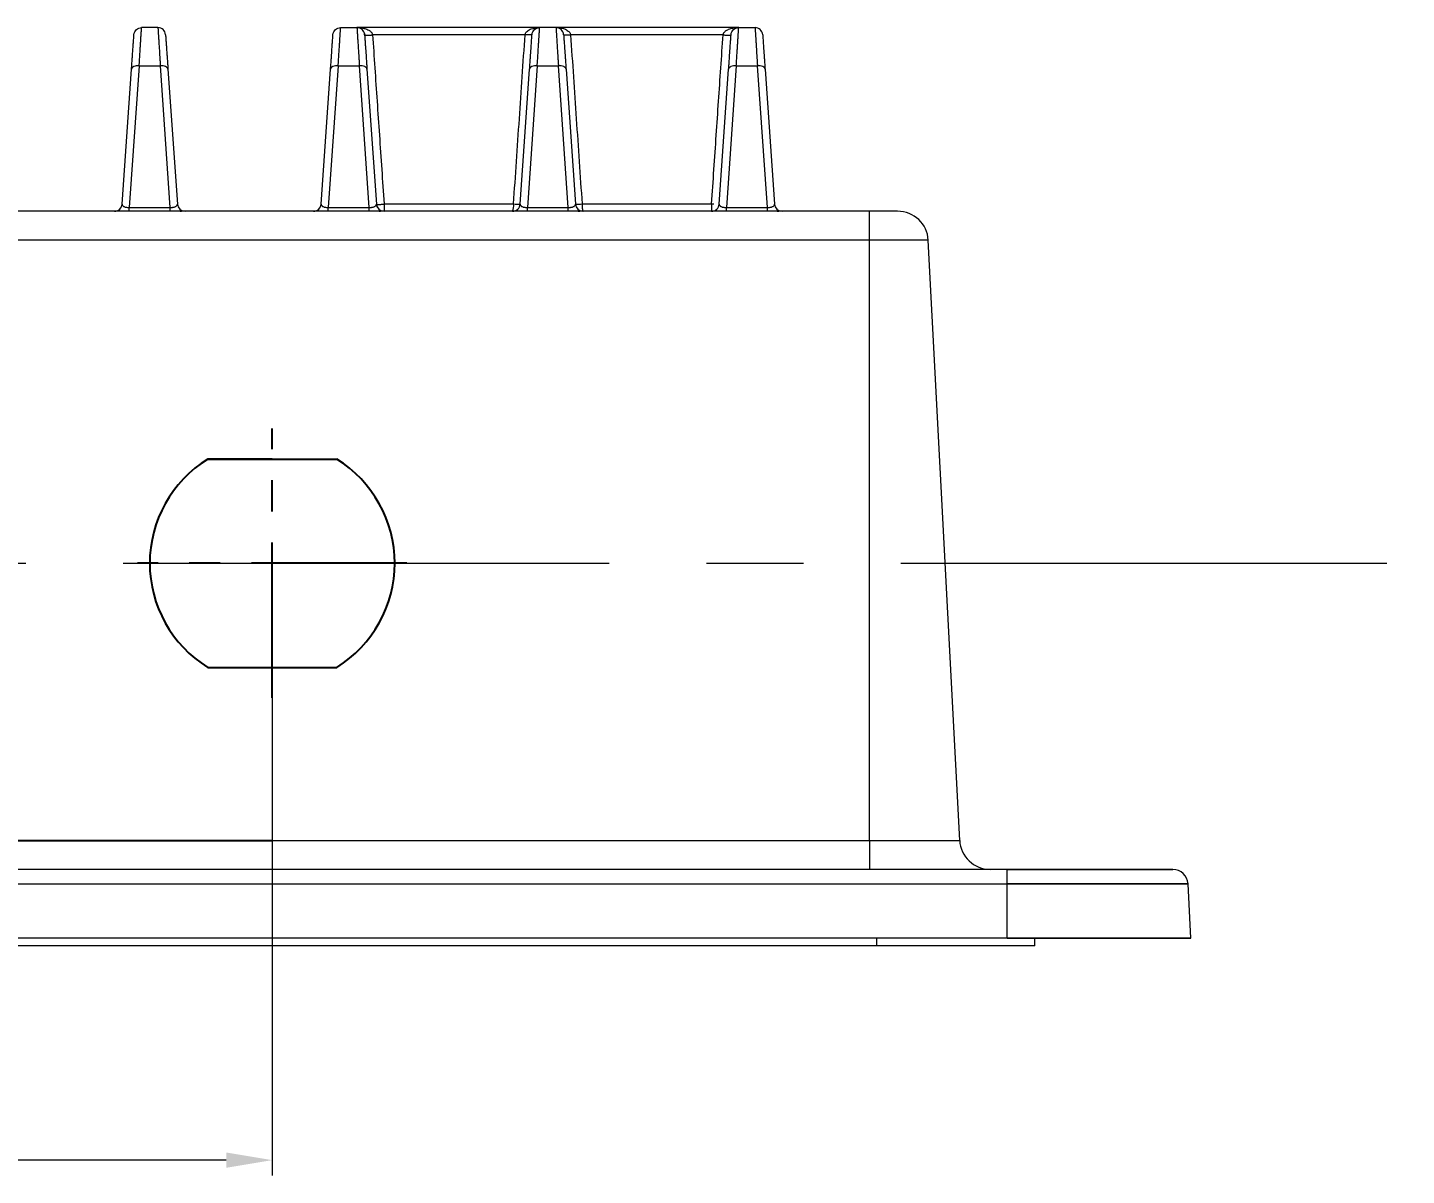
# Model space of a CAD drawing. Header units: millimetres. Extents: x 319 to 1143, y 285 to 1456.
# Drawn here: x 598.3 to 688.3, y 445.2 to 520.2 of the extents above; entities that cross this region are included whole.
import ezdxf

# ---------------------------------------------------------------- set-up
doc = ezdxf.new("R2010")
doc.units = ezdxf.units.MM
doc.linetypes.add('CENTER', pattern=[50.8, 31.75, -6.35, 6.35, -6.35])
doc.layers.add('标柱线', color=3, linetype='Continuous', lineweight=13)
doc.styles.add('ROMANC', font='romanc.shx', dxfattribs={"bigfont": 'gbcbig.shx'})
doc.dimstyles.new('YanXiu', dxfattribs={"dimtxt": 2.5, "dimasz": 2.2, "dimexe": 0.66, "dimexo": 0, "dimgap": 0.66, "dimtad": 0, "dimdec": 1, "dimdsep": 46, "dimtxsty": 'ROMANC', "dimcen": 0, "dimclrd": 3, "dimclre": 3, "dimclrt": 42, "dimazin": 2, "dimtfac": 1, "dimtdec": 1, "dimtofl": 0, "dimtmove": 0, "dimatfit": 3, "dimfxl": 1, "dimlwd": 5, "dimlwe": 5, "dimarcsym": 0})

# ---------------------------------------------------------------- blocks, each defined once
blk = doc.blocks.new('*D63')
at = {"layer": 'Defpoints', "color": 0, "transparency": 16777216}
for p in [(554.25, 485.23), (614.25, 485.23), (554.25, 446.234)]:
    blk.add_point(p, dxfattribs=at)
at = {"layer": '标柱线', "color": 3, "lineweight": 5, "transparency": 16777216}
for p, q in [((554.25, 484.23), (554.25, 445.234)), ((614.25, 484.23), (614.25, 445.234)), ((611.25, 446.234), (557.25, 446.234))]:
    blk.add_line(p, q, dxfattribs=at)
at = {"layer": '标柱线', "color": 3, "transparency": 16777216}
for points in [[(557.25, 446.734), (557.25, 445.734), (554.25, 446.234)], [(611.25, 445.734), (611.25, 446.734), (614.25, 446.234)]]:
    blk.add_solid(points, dxfattribs=at)
at = {"layer": '标柱线', "color": 42, "lineweight": 0, "transparency": 16777216, "insert": (584.25, 449.234), "char_height": 5, "attachment_point": 5, "style": 'ROMANC'}
blk.add_mtext('60', dxfattribs=at)

msp = doc.modelspace()

# ---------------------------------------------------------------- linework, layer by layer
at = {"color": 7, "linetype": 'Continuous', "lineweight": 15}
for p, q in [((606.784, 520.23), (605.717, 520.23)), ((618.717, 520.23), (619.784, 520.23)), ((630.765, 519.756), (620.804, 519.756)), ((632.784, 520.23), (631.717, 520.23)), ((643.696, 519.756), (633.736, 519.756)), ((644.717, 520.23), (645.784, 520.23)), ((604.444, 508.695), (605.061, 517.514)), ((605.559, 517.73), (604.913, 508.48)), ((605.559, 517.73), (606.942, 517.73)), ((607.588, 508.48), (606.942, 517.73)), ((607.44, 517.514), (608.057, 508.695)), ((617.444, 508.695), (618.061, 517.514)), ((618.559, 517.73), (617.913, 508.48)), ((618.559, 517.73), (619.942, 517.73)), ((620.588, 508.48), (619.942, 517.73)), ((620.44, 517.514), (621.057, 508.695)), ((630.444, 508.695), (631.061, 517.514)), ((631.559, 517.73), (630.913, 508.48)), ((631.559, 517.73), (632.942, 517.73)), ((633.588, 508.48), (632.942, 517.73)), ((633.44, 517.514), (634.057, 508.695)), ((643.444, 508.695), (644.061, 517.515)), ((644.559, 517.73), (643.913, 508.48)), ((644.559, 517.73), (645.942, 517.73)), ((646.588, 508.48), (645.942, 517.73)), ((646.44, 517.514), (647.057, 508.695)), ((653.25, 508.23), (455.25, 508.23)), ((604.913, 508.48), (607.588, 508.48)), ((617.913, 508.48), (620.588, 508.48)), ((621.555, 508.704), (630.013, 508.704)), ((630.913, 508.48), (633.588, 508.48)), ((634.487, 508.704), (642.946, 508.704)), ((643.913, 508.48), (646.588, 508.48)), ((653.25, 506.334), (653.25, 508.23)), ((653.25, 506.334), (455.25, 506.334)), ((653.25, 467.125), (653.25, 506.334)), ((657.096, 506.334), (653.25, 506.334)), ((659.151, 467.125), (657.096, 506.334)), ((455.25, 467.125), (653.25, 467.125)), ((653.25, 467.125), (653.25, 465.23)), ((653.25, 467.125), (659.151, 467.125)), ((662.25, 465.23), (446.25, 465.23)), ((662.25, 464.282), (662.25, 465.23)), ((446.25, 464.282), (662.25, 464.282)), ((662.25, 460.73), (662.25, 464.282)), ((662.25, 464.282), (674.064, 464.282)), ((674.064, 464.282), (662.25, 464.282)), ((674.25, 460.73), (674.064, 464.282)), ((662.25, 460.73), (446.25, 460.73)), ((653.75, 460.23), (454.75, 460.23)), ((653.75, 460.23), (653.75, 460.73)), ((664.05, 460.23), (664.05, 460.73))]:
    msp.add_line(p, q, dxfattribs=at)
at = {"color": 1, "linetype": 'CENTER', "ltscale": 0.32}
for p, q in [((614.25, 476.43), (614.25, 494.03)), ((623.05, 485.23), (605.45, 485.23))]:
    msp.add_line(p, q, dxfattribs=at)
for p, q in [((614.25, 492.03), (610.036, 492.03)), ((610.036, 492.03), (618.465, 492.03)), ((610.036, 478.43), (618.465, 478.43)), ((554.25, 467.125), (614.25, 467.125))]:
    msp.add_line(p, q)
at = {"color": 1, "linetype": 'CENTER', "lineweight": 15}
msp.add_line((401.306, 485.23), (688.329, 485.23), dxfattribs=at)
at = {"color": 7, "linetype": 'Continuous', "lineweight": 15}
for centre, radius, start, end in [((608.556, 508.73), 0.5, 183.99998, 270), ((621.556, 508.73), 0.5, 184.001, 270), ((629.124, 508.592), 0.897, 336.20087, 7.15101), ((630.349, 512.612), 3.923, 265.10049, 270.98293), ((634.224, 511.069), 2.38, 265.98373, 276.33999), ((634.556, 508.73), 0.5, 184.00005, 270), ((647.556, 508.73), 0.5, 183.99998, 270), ((655.099, 506.23), 2, 3, 90), ((661.148, 467.23), 2, 183, 270), ((673.066, 464.23), 1, 3, 90)]:
    msp.add_arc(centre, radius, start, end, dxfattribs=at)
for start, end in [(121.78833, 238.21167), (301.78833, 58.21167)]:
    msp.add_arc((614.25, 485.23), 8, start, end)
for points, knots in [([(605.061, 517.515), (605.065, 517.572), (605.073, 517.685), (605.084, 517.85), (605.095, 518.008), (605.106, 518.16), (605.116, 518.307), (605.132, 518.542), (605.154, 518.844), (605.176, 519.172), (605.195, 519.433), (605.207, 519.602), (605.213, 519.7), (605.217, 519.753), (605.218, 519.761), (605.218, 519.765)], [0, 0, 0, 0, 0.042404, 0.084416, 0.12611, 0.167564, 0.208856, 0.250063, 0.375017, 0.500008, 0.624883, 0.749953, 0.832395, 0.915537, 1, 1, 1, 1]), ([(605.218, 519.765), (605.227, 519.889), (605.284, 520.01), (605.467, 520.181), (605.592, 520.23), (605.717, 520.23)], [0, 0, 0, 0, 0.5, 0.5, 1, 1, 1, 1]), ([(605.559, 517.73), (605.563, 517.794), (605.571, 517.922), (605.583, 518.106), (605.594, 518.283), (605.605, 518.453), (605.615, 518.615), (605.625, 518.77), (605.634, 518.918), (605.643, 519.057), (605.651, 519.188), (605.659, 519.312), (605.666, 519.427), (605.673, 519.535), (605.679, 519.634), (605.685, 519.725), (605.69, 519.809), (605.695, 519.884), (605.699, 519.952), (605.703, 520.012), (605.706, 520.065), (605.709, 520.11), (605.711, 520.147), (605.713, 520.178), (605.715, 520.201), (605.716, 520.218), (605.717, 520.228), (605.717, 520.229), (605.717, 520.23)], [0, 0, 0, 0, 0.042744, 0.085145, 0.127203, 0.168919, 0.210292, 0.251322, 0.29201, 0.332355, 0.372358, 0.412018, 0.451335, 0.490309, 0.528942, 0.567231, 0.605178, 0.642783, 0.680045, 0.716965, 0.753542, 0.789777, 0.82567, 0.861221, 0.896429, 0.931295, 0.965818, 1, 1, 1, 1]), ([(606.784, 520.23), (606.784, 520.229), (606.784, 520.227), (606.786, 520.209), (606.787, 520.181), (606.79, 520.141), (606.793, 520.089), (606.797, 520.025), (606.802, 519.947), (606.808, 519.857), (606.814, 519.753), (606.822, 519.636), (606.83, 519.505), (606.839, 519.361), (606.849, 519.203), (606.86, 519.032), (606.871, 518.847), (606.884, 518.649), (606.897, 518.438), (606.911, 518.214), (606.926, 517.978), (606.936, 517.813), (606.942, 517.73)], [0, 0, 0, 0, 0.04441, 0.089409, 0.134995, 0.18117, 0.227933, 0.275284, 0.323223, 0.371751, 0.420867, 0.470572, 0.520866, 0.571748, 0.623219, 0.675278, 0.727926, 0.781163, 0.834989, 0.889404, 0.944408, 1, 1, 1, 1]), ([(607.283, 519.765), (607.274, 519.889), (607.217, 520.01), (607.034, 520.181), (606.909, 520.23), (606.784, 520.23)], [0, 0, 0, 0, 0.5, 0.5, 1, 1, 1, 1]), ([(607.283, 519.765), (607.283, 519.764), (607.283, 519.761), (607.284, 519.748), (607.286, 519.726), (607.288, 519.696), (607.29, 519.658), (607.296, 519.581), (607.306, 519.433), (607.324, 519.172), (607.347, 518.844), (607.371, 518.499), (607.395, 518.162), (607.417, 517.851), (607.432, 517.627), (607.44, 517.515)], [0, 0, 0, 0, 0.042421, 0.084449, 0.126159, 0.167629, 0.208936, 0.250159, 0.375139, 0.500159, 0.625061, 0.750158, 0.832534, 0.915608, 1, 1, 1, 1]), ([(618.061, 517.515), (618.065, 517.572), (618.073, 517.685), (618.084, 517.85), (618.095, 518.008), (618.106, 518.16), (618.116, 518.307), (618.132, 518.542), (618.154, 518.844), (618.176, 519.172), (618.195, 519.433), (618.207, 519.602), (618.213, 519.7), (618.217, 519.753), (618.218, 519.761), (618.218, 519.765)], [0, 0, 0, 0, 0.042403, 0.0844138, 0.1261073, 0.1675602, 0.2088506, 0.2500575, 0.3750119, 0.5000041, 0.6248805, 0.7499508, 0.8323933, 0.9155363, 1, 1, 1, 1]), ([(618.218, 519.765), (618.227, 519.889), (618.284, 520.01), (618.467, 520.181), (618.592, 520.23), (618.717, 520.23)], [0, 0, 0, 0, 0.5, 0.5, 1, 1, 1, 1]), ([(618.559, 517.73), (618.563, 517.794), (618.571, 517.922), (618.583, 518.106), (618.594, 518.283), (618.605, 518.453), (618.615, 518.616), (618.625, 518.77), (618.634, 518.918), (618.643, 519.057), (618.651, 519.188), (618.659, 519.312), (618.666, 519.427), (618.673, 519.535), (618.679, 519.634), (618.685, 519.725), (618.69, 519.809), (618.695, 519.884), (618.699, 519.952), (618.703, 520.012), (618.706, 520.065), (618.709, 520.11), (618.711, 520.147), (618.713, 520.178), (618.715, 520.201), (618.716, 520.218), (618.717, 520.228), (618.717, 520.229), (618.717, 520.23)], [0, 0, 0, 0, 0.042745, 0.085147, 0.127206, 0.168922, 0.210296, 0.251327, 0.292015, 0.332361, 0.372364, 0.412024, 0.451341, 0.490316, 0.528948, 0.567238, 0.605185, 0.642789, 0.680051, 0.71697, 0.753547, 0.789782, 0.825674, 0.861224, 0.896431, 0.931297, 0.965819, 1, 1, 1, 1]), ([(619.784, 520.23), (619.784, 520.229), (619.784, 520.227), (619.786, 520.209), (619.787, 520.181), (619.79, 520.141), (619.793, 520.089), (619.797, 520.025), (619.802, 519.947), (619.808, 519.857), (619.814, 519.753), (619.822, 519.636), (619.83, 519.505), (619.839, 519.361), (619.849, 519.203), (619.86, 519.032), (619.871, 518.847), (619.884, 518.649), (619.897, 518.438), (619.911, 518.214), (619.926, 517.978), (619.936, 517.813), (619.942, 517.73)], [0, 0, 0, 0, 0.0444072, 0.0894028, 0.1349867, 0.1811592, 0.2279202, 0.2752698, 0.3232081, 0.3717351, 0.420851, 0.4705557, 0.5208493, 0.5717319, 0.6232035, 0.6752641, 0.7279139, 0.7811528, 0.8349808, 0.889398, 0.9444044, 1, 1, 1, 1]), ([(620.283, 519.765), (620.274, 519.889), (620.217, 520.01), (620.034, 520.181), (619.909, 520.23), (619.784, 520.23)], [0, 0, 0, 0, 0.5, 0.5, 1, 1, 1, 1]), ([(619.784, 520.23), (619.831, 520.229), (619.92, 520.227), (620.053, 520.214), (620.176, 520.194), (620.303, 520.165), (620.431, 520.122), (620.546, 520.07), (620.631, 520.012), (620.689, 519.968), (620.733, 519.922), (620.762, 519.879), (620.785, 519.825), (620.798, 519.779), (620.804, 519.756)], [0, 0, 0, 0, 0.1439812, 0.2753617, 0.394021, 0.499852, 0.6351884, 0.7497286, 0.8122096, 0.8746168, 0.908816, 0.9374788, 0.9677716, 1, 1, 1, 1]), ([(620.242, 519.928), (620.265, 519.874), (620.289, 519.817), (620.301, 519.755), (620.301, 519.751)], [0, 0, 0, 0, 0.929139, 1, 1, 1, 1]), ([(620.283, 519.765), (620.283, 519.767), (620.283, 519.771), (620.286, 519.763), (620.29, 519.748), (620.294, 519.736), (620.298, 519.725), (620.303, 519.716), (620.312, 519.715), (620.321, 519.722), (620.334, 519.729), (620.356, 519.731), (620.399, 519.731), (620.478, 519.728), (620.57, 519.73), (620.646, 519.736), (620.692, 519.74), (620.73, 519.742), (620.769, 519.747), (620.791, 519.752), (620.804, 519.756)], [0, 0, 0, 0, 0.033026, 0.062052, 0.094311, 0.117209, 0.126397, 0.156062, 0.188306, 0.219765, 0.250814, 0.303954, 0.375863, 0.500497, 0.676877, 0.749414, 0.810723, 0.874659, 0.922602, 1, 1, 1, 1]), ([(620.283, 519.765), (620.283, 519.763), (620.283, 519.761), (620.284, 519.747), (620.286, 519.726), (620.288, 519.696), (620.29, 519.658), (620.296, 519.581), (620.306, 519.433), (620.324, 519.172), (620.347, 518.844), (620.371, 518.499), (620.395, 518.162), (620.417, 517.851), (620.432, 517.627), (620.44, 517.515)], [0, 0, 0, 0, 0.042421, 0.08445, 0.12616, 0.167629, 0.208936, 0.250158, 0.375135, 0.500159, 0.625063, 0.750158, 0.832533, 0.915608, 1, 1, 1, 1]), ([(620.804, 519.756), (620.853, 519.037), (620.951, 517.59), (621.099, 515.406), (621.25, 513.195), (621.402, 510.959), (621.504, 509.458), (621.555, 508.704)], [0, 0, 0, 0, 0.195464, 0.393194, 0.593192, 0.79546, 1, 1, 1, 1]), ([(630.014, 508.704), (630.14, 510.56), (630.39, 514.244), (630.641, 517.928), (630.765, 519.756)], [0, 0, 0, 0, 0.503859, 1, 1, 1, 1]), ([(630.765, 519.756), (630.771, 519.782), (630.783, 519.832), (630.828, 519.923), (630.95, 520.044), (631.202, 520.175), (631.428, 520.194), (631.56, 520.204)], [0, 0, 0, 0, 0.076483, 0.146662, 0.292665, 0.584013, 1, 1, 1, 1]), ([(631.218, 519.765), (631.218, 519.76), (631.208, 519.757), (631.164, 519.752), (631.13, 519.75), (631.044, 519.749), (630.991, 519.75), (630.879, 519.752), (630.821, 519.754), (630.765, 519.756)], [0, 0, 0, 0, 0.25, 0.25, 0.5, 0.5, 0.75, 0.75, 1, 1, 1, 1]), ([(631.061, 517.515), (631.065, 517.572), (631.073, 517.685), (631.084, 517.85), (631.095, 518.008), (631.106, 518.16), (631.116, 518.307), (631.132, 518.542), (631.154, 518.844), (631.176, 519.172), (631.195, 519.433), (631.207, 519.602), (631.213, 519.7), (631.217, 519.753), (631.218, 519.761), (631.218, 519.765)], [0, 0, 0, 0, 0.0424041, 0.0844158, 0.1261103, 0.1675642, 0.2088556, 0.2500635, 0.3750169, 0.5000081, 0.6248835, 0.7499528, 0.8323947, 0.9155371, 1, 1, 1, 1]), ([(631.218, 519.765), (631.227, 519.889), (631.284, 520.01), (631.467, 520.181), (631.592, 520.23), (631.717, 520.23)], [0, 0, 0, 0, 0.5, 0.5, 1, 1, 1, 1]), ([(631.559, 517.73), (631.563, 517.794), (631.571, 517.922), (631.583, 518.106), (631.594, 518.283), (631.605, 518.453), (631.615, 518.616), (631.625, 518.77), (631.634, 518.918), (631.643, 519.057), (631.651, 519.188), (631.659, 519.312), (631.666, 519.427), (631.673, 519.535), (631.679, 519.634), (631.685, 519.725), (631.69, 519.809), (631.695, 519.884), (631.699, 519.952), (631.703, 520.012), (631.706, 520.065), (631.709, 520.11), (631.711, 520.147), (631.713, 520.178), (631.715, 520.201), (631.716, 520.218), (631.717, 520.228), (631.717, 520.229), (631.717, 520.23)], [0, 0, 0, 0, 0.042745, 0.085147, 0.127206, 0.168923, 0.210296, 0.251327, 0.292016, 0.332361, 0.372364, 0.412024, 0.451342, 0.490316, 0.528949, 0.567238, 0.605185, 0.64279, 0.680051, 0.716971, 0.753548, 0.789782, 0.825674, 0.861224, 0.896432, 0.931297, 0.965819, 1, 1, 1, 1]), ([(632.784, 520.23), (632.784, 520.229), (632.784, 520.227), (632.786, 520.209), (632.787, 520.181), (632.79, 520.141), (632.793, 520.089), (632.797, 520.025), (632.802, 519.947), (632.808, 519.857), (632.814, 519.753), (632.822, 519.636), (632.83, 519.505), (632.839, 519.361), (632.849, 519.203), (632.86, 519.032), (632.871, 518.847), (632.884, 518.649), (632.897, 518.438), (632.911, 518.214), (632.926, 517.978), (632.936, 517.813), (632.942, 517.73)], [0, 0, 0, 0, 0.044407, 0.089402, 0.134986, 0.181158, 0.227919, 0.275268, 0.323206, 0.371733, 0.420849, 0.470553, 0.520847, 0.57173, 0.623201, 0.675262, 0.727912, 0.781151, 0.83498, 0.889397, 0.944404, 1, 1, 1, 1]), ([(633.283, 519.765), (633.274, 519.889), (633.217, 520.01), (633.034, 520.181), (632.909, 520.23), (632.784, 520.23)], [0, 0, 0, 0, 0.5, 0.5, 1, 1, 1, 1]), ([(632.784, 520.23), (632.82, 520.229), (632.887, 520.228), (632.98, 520.22), (633.084, 520.207), (633.201, 520.183), (633.38, 520.13), (633.531, 520.054), (633.639, 519.956), (633.685, 519.899), (633.718, 519.832), (633.73, 519.782), (633.736, 519.756)], [0, 0, 0, 0, 0.097017, 0.18046, 0.250236, 0.379851, 0.499949, 0.74921, 0.816672, 0.874539, 0.93454, 1, 1, 1, 1]), ([(633.283, 519.765), (633.283, 519.764), (633.283, 519.761), (633.284, 519.748), (633.286, 519.726), (633.288, 519.696), (633.29, 519.658), (633.296, 519.581), (633.306, 519.433), (633.324, 519.172), (633.347, 518.844), (633.371, 518.499), (633.395, 518.162), (633.417, 517.851), (633.432, 517.627), (633.44, 517.515)], [0, 0, 0, 0, 0.042421, 0.084449, 0.126159, 0.167629, 0.208936, 0.250159, 0.375139, 0.500159, 0.625061, 0.750158, 0.832534, 0.915608, 1, 1, 1, 1]), ([(633.315, 519.754), (633.315, 519.754), (633.327, 519.751), (633.41, 519.749), (633.556, 519.75), (633.677, 519.754), (633.736, 519.756)], [0, 0, 0, 0, 0.002765, 0.34279, 0.682776, 1, 1, 1, 1]), ([(633.736, 519.756), (633.86, 517.928), (634.111, 514.244), (634.361, 510.56), (634.487, 508.704)], [0, 0, 0, 0, 0.496141, 1, 1, 1, 1]), ([(642.946, 508.704), (642.997, 509.458), (643.099, 510.958), (643.251, 513.195), (643.402, 515.405), (643.55, 517.59), (643.648, 519.037), (643.696, 519.756)], [0, 0, 0, 0, 0.204507, 0.406758, 0.606757, 0.804503, 1, 1, 1, 1]), ([(643.697, 519.756), (643.701, 519.772), (643.71, 519.803), (643.724, 519.844), (643.742, 519.883), (643.768, 519.921), (643.81, 519.965), (643.867, 520.012), (643.954, 520.068), (644.07, 520.122), (644.24, 520.178), (644.463, 520.221), (644.626, 520.227), (644.717, 520.23)], [0, 0, 0, 0, 0.0219207, 0.0426512, 0.0625838, 0.0908414, 0.1254842, 0.182378, 0.2503827, 0.3646062, 0.5002493, 0.7230581, 1, 1, 1, 1]), ([(643.697, 519.756), (643.709, 519.755), (643.73, 519.752), (643.78, 519.747), (643.848, 519.732), (643.937, 519.729), (643.998, 519.73), (644.026, 519.73), (644.027, 519.73)], [0, 0, 0, 0, 0.14001, 0.24925, 0.495747, 0.743104, 0.990351, 1, 1, 1, 1]), ([(644.027, 519.729), (644.038, 519.729), (644.06, 519.729), (644.085, 519.731), (644.098, 519.732), (644.099, 519.732)], [1.002718, 1.002718, 1.002718, 1.002718, 1.0625, 1.125, 1.1327172, 1.1327172, 1.1327172, 1.1327172]), ([(644.061, 517.515), (644.065, 517.572), (644.073, 517.685), (644.084, 517.849), (644.095, 518.008), (644.106, 518.16), (644.116, 518.307), (644.132, 518.542), (644.154, 518.844), (644.176, 519.172), (644.195, 519.433), (644.207, 519.602), (644.213, 519.7), (644.217, 519.753), (644.218, 519.761), (644.218, 519.765)], [0, 0, 0, 0, 0.042409, 0.084426, 0.126126, 0.167585, 0.208881, 0.250094, 0.375043, 0.500028, 0.624898, 0.749963, 0.832402, 0.915541, 1, 1, 1, 1]), ([(644.098, 519.731), (644.108, 519.732), (644.13, 519.734), (644.16, 519.738), (644.187, 519.744), (644.207, 519.751), (644.216, 519.759), (644.218, 519.764), (644.218, 519.766)], [1.1327172, 1.1327172, 1.1327172, 1.1327172, 1.1875, 1.25, 1.3125, 1.375, 1.4375, 1.4690978, 1.4690978, 1.4690978, 1.4690978]), ([(644.099, 519.732), (644.109, 519.733), (644.13, 519.735), (644.161, 519.74), (644.187, 519.747), (644.207, 519.755), (644.217, 519.764), (644.218, 519.77), (644.218, 519.772)], [1.1327172, 1.1327172, 1.1327172, 1.1327172, 1.1875, 1.25, 1.3125, 1.375, 1.4375, 1.4663432, 1.4663432, 1.4663432, 1.4663432]), ([(644.218, 519.765), (644.227, 519.889), (644.284, 520.01), (644.467, 520.181), (644.592, 520.23), (644.717, 520.23)], [0, 0, 0, 0, 0.5, 0.5, 1, 1, 1, 1]), ([(644.559, 517.73), (644.563, 517.794), (644.571, 517.922), (644.583, 518.106), (644.594, 518.283), (644.605, 518.453), (644.615, 518.616), (644.625, 518.77), (644.634, 518.918), (644.643, 519.057), (644.651, 519.188), (644.659, 519.312), (644.666, 519.427), (644.673, 519.535), (644.679, 519.634), (644.685, 519.725), (644.69, 519.809), (644.695, 519.884), (644.699, 519.952), (644.703, 520.012), (644.706, 520.065), (644.709, 520.11), (644.711, 520.147), (644.713, 520.178), (644.715, 520.201), (644.716, 520.218), (644.717, 520.228), (644.717, 520.229), (644.717, 520.23)], [0, 0, 0, 0, 0.042745, 0.085147, 0.127206, 0.168923, 0.210297, 0.251328, 0.292016, 0.332362, 0.372365, 0.412025, 0.451342, 0.490317, 0.528949, 0.567239, 0.605186, 0.64279, 0.680052, 0.716972, 0.753548, 0.789783, 0.825675, 0.861225, 0.896432, 0.931297, 0.96582, 1, 1, 1, 1]), ([(645.784, 520.23), (645.784, 520.229), (645.784, 520.227), (645.786, 520.209), (645.787, 520.181), (645.79, 520.141), (645.793, 520.089), (645.797, 520.025), (645.802, 519.947), (645.808, 519.857), (645.814, 519.753), (645.822, 519.636), (645.83, 519.505), (645.839, 519.361), (645.849, 519.203), (645.86, 519.032), (645.871, 518.847), (645.884, 518.649), (645.897, 518.438), (645.911, 518.214), (645.926, 517.978), (645.936, 517.813), (645.942, 517.73)], [0, 0, 0, 0, 0.0444103, 0.0894087, 0.1349952, 0.1811698, 0.2279326, 0.2752837, 0.3232232, 0.371751, 0.4208673, 0.4705722, 0.5208656, 0.5717477, 0.6232185, 0.675278, 0.7279263, 0.7811634, 0.8349893, 0.889404, 0.9444076, 1, 1, 1, 1]), ([(646.283, 519.765), (646.274, 519.889), (646.217, 520.01), (646.034, 520.181), (645.909, 520.23), (645.784, 520.23)], [0, 0, 0, 0, 0.5, 0.5, 1, 1, 1, 1]), ([(646.283, 519.765), (646.283, 519.764), (646.283, 519.761), (646.284, 519.748), (646.286, 519.726), (646.288, 519.696), (646.29, 519.658), (646.296, 519.581), (646.306, 519.433), (646.324, 519.172), (646.347, 518.844), (646.371, 518.499), (646.395, 518.162), (646.417, 517.851), (646.432, 517.627), (646.44, 517.515)], [0, 0, 0, 0, 0.0424209, 0.084449, 0.1261594, 0.1676289, 0.2089357, 0.2501588, 0.3751392, 0.5001587, 0.6250614, 0.7501583, 0.8325339, 0.9156082, 1, 1, 1, 1]), ([(605.559, 517.73), (605.432, 517.736), (605.305, 517.717), (605.121, 517.638), (605.065, 517.578), (605.061, 517.515)], [0, 0, 0, 0, 0.5, 0.5, 1, 1, 1, 1]), ([(607.44, 517.515), (607.436, 517.578), (607.38, 517.638), (607.196, 517.717), (607.069, 517.736), (606.942, 517.73)], [0, 0, 0, 0, 0.5, 0.5, 1, 1, 1, 1]), ([(618.559, 517.73), (618.432, 517.736), (618.305, 517.717), (618.121, 517.638), (618.065, 517.578), (618.061, 517.515)], [0, 0, 0, 0, 0.5, 0.5, 1, 1, 1, 1]), ([(620.44, 517.515), (620.436, 517.578), (620.38, 517.638), (620.196, 517.717), (620.069, 517.736), (619.942, 517.73)], [0, 0, 0, 0, 0.5, 0.5, 1, 1, 1, 1]), ([(631.559, 517.73), (631.432, 517.736), (631.305, 517.717), (631.121, 517.638), (631.065, 517.578), (631.061, 517.515)], [0, 0, 0, 0, 0.5, 0.5, 1, 1, 1, 1]), ([(633.44, 517.515), (633.436, 517.578), (633.38, 517.638), (633.196, 517.717), (633.069, 517.736), (632.942, 517.73)], [0, 0, 0, 0, 0.5, 0.5, 1, 1, 1, 1]), ([(644.559, 517.73), (644.432, 517.736), (644.305, 517.717), (644.121, 517.638), (644.065, 517.578), (644.061, 517.515)], [0, 0, 0, 0, 0.5, 0.5, 1, 1, 1, 1]), ([(646.44, 517.515), (646.436, 517.578), (646.38, 517.638), (646.196, 517.717), (646.069, 517.736), (645.942, 517.73)], [0, 0, 0, 0, 0.5, 0.5, 1, 1, 1, 1]), ([(603.945, 508.23), (604.07, 508.23), (604.195, 508.279), (604.378, 508.449), (604.435, 508.57), (604.444, 508.695)], [0, 0, 0, 0, 0.5, 0.5, 1, 1, 1, 1]), ([(604.444, 508.695), (604.444, 508.684), (604.444, 508.664), (604.454, 508.635), (604.469, 508.61), (604.489, 508.587), (604.513, 508.567), (604.549, 508.543), (604.603, 508.517), (604.687, 508.493), (604.792, 508.481), (604.871, 508.48), (604.913, 508.48)], [0, 0, 0, 0, 0.103032, 0.198025, 0.28502, 0.364072, 0.43525, 0.498655, 0.633432, 0.75049, 0.870515, 1, 1, 1, 1]), ([(604.913, 508.23), (604.913, 508.23), (604.913, 508.232), (604.913, 508.24), (604.913, 508.251), (604.913, 508.266), (604.913, 508.292), (604.913, 508.336), (604.913, 508.404), (604.913, 508.455), (604.913, 508.48)], [0.80177, 0.80177, 0.80177, 0.80177, 0.875, 0.9375, 1, 1.0625, 1.125, 1.25, 1.375, 1.4768402, 1.4768402, 1.4768402, 1.4768402]), ([(607.588, 508.48), (607.609, 508.48), (607.651, 508.48), (607.71, 508.482), (607.763, 508.486), (607.827, 508.496), (607.898, 508.517), (607.978, 508.555), (608.046, 508.615), (608.053, 508.666), (608.057, 508.695)], [0, 0, 0, 0, 0.0666173, 0.130036, 0.1910128, 0.2503976, 0.3672953, 0.502382, 0.7156238, 1, 1, 1, 1]), ([(607.588, 508.23), (607.588, 508.23), (607.588, 508.253), (607.588, 508.34), (607.588, 508.404), (607.588, 508.48)], [0, 0, 0, 0, 0.5, 0.5, 1, 1, 1, 1]), ([(608.228, 508.23), (608.254, 508.23), (608.315, 508.23), (608.339, 508.239), (608.314, 508.271), (608.237, 508.344), (608.187, 508.392)], [0, 0, 0, 0, 0.1603429, 0.3830853, 0.5969539, 1, 1, 1, 1]), ([(616.945, 508.23), (617.07, 508.23), (617.195, 508.279), (617.378, 508.449), (617.435, 508.57), (617.444, 508.695)], [0, 0, 0, 0, 0.5, 0.5, 1, 1, 1, 1]), ([(617.444, 508.695), (617.444, 508.684), (617.444, 508.664), (617.454, 508.635), (617.469, 508.61), (617.489, 508.587), (617.513, 508.567), (617.549, 508.543), (617.603, 508.517), (617.687, 508.493), (617.792, 508.481), (617.871, 508.48), (617.913, 508.48)], [0, 0, 0, 0, 0.1030318, 0.198025, 0.2850205, 0.3640718, 0.4352505, 0.4986551, 0.6334318, 0.7504902, 0.8705149, 1, 1, 1, 1]), ([(617.913, 508.23), (617.913, 508.23), (617.913, 508.232), (617.913, 508.24), (617.913, 508.251), (617.913, 508.266), (617.913, 508.292), (617.913, 508.336), (617.913, 508.404), (617.913, 508.455), (617.913, 508.48)], [0.80177, 0.80177, 0.80177, 0.80177, 0.875, 0.9375, 1, 1.0625, 1.125, 1.25, 1.375, 1.4768402, 1.4768402, 1.4768402, 1.4768402]), ([(620.588, 508.48), (620.609, 508.48), (620.651, 508.48), (620.71, 508.482), (620.763, 508.486), (620.827, 508.496), (620.898, 508.517), (620.978, 508.555), (621.046, 508.615), (621.053, 508.666), (621.057, 508.695)], [0, 0, 0, 0, 0.0666172, 0.1300359, 0.1910127, 0.2503976, 0.3672957, 0.502382, 0.7156167, 1, 1, 1, 1]), ([(620.588, 508.23), (620.588, 508.23), (620.588, 508.253), (620.588, 508.34), (620.588, 508.404), (620.588, 508.48)], [0, 0, 0, 0, 0.5, 0.5, 1, 1, 1, 1]), ([(621.158, 508.443), (621.138, 508.466), (621.079, 508.536), (621.066, 508.631), (621.057, 508.695)], [0, 0, 0, 0, 0.325016, 1, 1, 1, 1]), ([(621.112, 508.677), (621.098, 508.679), (621.065, 508.683), (621.06, 508.691), (621.057, 508.695)], [0, 0, 0, 0, 0.454931, 1, 1, 1, 1]), ([(621.104, 508.677), (621.104, 508.677), (621.113, 508.675), (621.152, 508.674), (621.217, 508.673), (621.301, 508.676), (621.393, 508.683), (621.483, 508.692), (621.531, 508.7), (621.555, 508.704)], [0, 0, 0, 0, 0.000261, 0.143219, 0.301006, 0.472593, 0.651721, 0.830187, 1, 1, 1, 1]), ([(621.227, 508.23), (621.253, 508.23), (621.314, 508.23), (621.338, 508.239), (621.314, 508.271), (621.237, 508.345), (621.187, 508.392)], [0, 0, 0, 0, 0.161507, 0.383946, 0.59753, 1, 1, 1, 1]), ([(621.555, 508.704), (621.555, 508.626), (621.555, 508.551), (621.554, 508.429), (621.554, 508.379), (621.554, 508.264), (621.554, 508.23), (621.556, 508.23)], [0, 0, 0, 0, 0.25, 0.25, 0.5, 0.5, 1, 1, 1, 1]), ([(629.945, 508.23), (630.07, 508.23), (630.195, 508.279), (630.378, 508.449), (630.435, 508.57), (630.444, 508.695)], [0, 0, 0, 0, 0.5, 0.5, 1, 1, 1, 1]), ([(630.405, 508.622), (630.407, 508.623), (630.435, 508.645), (630.44, 508.672), (630.444, 508.696)], [0, 0, 0, 0, 0.0621847, 1, 1, 1, 1]), ([(630.444, 508.695), (630.444, 508.684), (630.444, 508.664), (630.454, 508.635), (630.469, 508.61), (630.489, 508.587), (630.513, 508.567), (630.549, 508.543), (630.603, 508.517), (630.687, 508.493), (630.792, 508.481), (630.871, 508.48), (630.913, 508.48)], [0, 0, 0, 0, 0.103033, 0.198026, 0.285022, 0.364073, 0.435251, 0.498655, 0.633432, 0.75049, 0.870515, 1, 1, 1, 1]), ([(630.913, 508.23), (630.913, 508.23), (630.913, 508.232), (630.913, 508.24), (630.913, 508.251), (630.913, 508.266), (630.913, 508.292), (630.913, 508.336), (630.913, 508.404), (630.913, 508.455), (630.913, 508.48)], [0.80177, 0.80177, 0.80177, 0.80177, 0.875, 0.9375, 1, 1.0625, 1.125, 1.25, 1.375, 1.4768402, 1.4768402, 1.4768402, 1.4768402]), ([(633.588, 508.48), (633.609, 508.48), (633.651, 508.48), (633.71, 508.482), (633.763, 508.486), (633.827, 508.496), (633.898, 508.517), (633.978, 508.555), (634.046, 508.615), (634.053, 508.666), (634.057, 508.695)], [0, 0, 0, 0, 0.066617, 0.130036, 0.191013, 0.250398, 0.367295, 0.502382, 0.715623, 1, 1, 1, 1]), ([(633.588, 508.23), (633.588, 508.23), (633.588, 508.253), (633.588, 508.34), (633.588, 508.404), (633.588, 508.48)], [0, 0, 0, 0, 0.5, 0.5, 1, 1, 1, 1]), ([(634.227, 508.23), (634.253, 508.23), (634.314, 508.23), (634.338, 508.239), (634.314, 508.271), (634.237, 508.345), (634.187, 508.392)], [0, 0, 0, 0, 0.161507, 0.383945, 0.597531, 1, 1, 1, 1]), ([(634.486, 508.704), (634.487, 508.682), (634.487, 508.64), (634.49, 508.579), (634.493, 508.52), (634.497, 508.464), (634.502, 508.412), (634.51, 508.353), (634.521, 508.292), (634.537, 508.24), (634.55, 508.233), (634.556, 508.23)], [0, 0, 0, 0, 0.0838285, 0.1674105, 0.2508067, 0.3340798, 0.4172929, 0.5005082, 0.6543576, 0.8207713, 1, 1, 1, 1]), ([(642.946, 508.704), (642.946, 508.666), (642.945, 508.593), (642.947, 508.496), (642.947, 508.412), (642.947, 508.323), (642.947, 508.274), (642.947, 508.258), (642.947, 508.258)], [0, 0, 0, 0, 0.169098, 0.331773, 0.488083, 0.665359, 0.995347, 1, 1, 1, 1]), ([(642.945, 508.23), (643.07, 508.23), (643.195, 508.279), (643.378, 508.449), (643.435, 508.57), (643.444, 508.695)], [0, 0, 0, 0, 0.5, 0.5, 1, 1, 1, 1]), ([(643.084, 508.685), (643.07, 508.686), (643.043, 508.689), (643.005, 508.694), (642.973, 508.699), (642.955, 508.702), (642.946, 508.704)], [0, 0, 0, 0, 0.281601, 0.544678, 0.785402, 1, 1, 1, 1]), ([(643.444, 508.695), (643.441, 508.691), (643.436, 508.683), (643.405, 508.678), (643.39, 508.676)], [0, 0, 0, 0, 0.490143, 1, 1, 1, 1]), ([(643.444, 508.695), (643.444, 508.684), (643.444, 508.664), (643.454, 508.635), (643.469, 508.61), (643.489, 508.587), (643.513, 508.567), (643.549, 508.543), (643.603, 508.517), (643.687, 508.493), (643.792, 508.481), (643.871, 508.48), (643.913, 508.48)], [0, 0, 0, 0, 0.103034, 0.198029, 0.285025, 0.364075, 0.435253, 0.498655, 0.633432, 0.75049, 0.870515, 1, 1, 1, 1]), ([(643.913, 508.23), (643.913, 508.23), (643.913, 508.232), (643.913, 508.24), (643.913, 508.251), (643.913, 508.266), (643.913, 508.292), (643.913, 508.336), (643.913, 508.404), (643.913, 508.455), (643.913, 508.48)], [0.80177, 0.80177, 0.80177, 0.80177, 0.875, 0.9375, 1, 1.0625, 1.125, 1.25, 1.375, 1.4768402, 1.4768402, 1.4768402, 1.4768402]), ([(646.588, 508.48), (646.609, 508.48), (646.651, 508.48), (646.71, 508.482), (646.763, 508.486), (646.827, 508.496), (646.898, 508.517), (646.978, 508.555), (647.046, 508.615), (647.053, 508.666), (647.057, 508.695)], [0, 0, 0, 0, 0.0666173, 0.130036, 0.1910128, 0.2503976, 0.3672953, 0.502382, 0.7156238, 1, 1, 1, 1]), ([(646.588, 508.23), (646.588, 508.23), (646.588, 508.253), (646.588, 508.34), (646.588, 508.404), (646.588, 508.48)], [0, 0, 0, 0, 0.5, 0.5, 1, 1, 1, 1]), ([(647.228, 508.23), (647.254, 508.23), (647.315, 508.23), (647.339, 508.239), (647.314, 508.271), (647.237, 508.344), (647.187, 508.392)], [0, 0, 0, 0, 0.160343, 0.383085, 0.596953, 1, 1, 1, 1]), ([(655.099, 508.23), (655.099, 508.23), (654.904, 508.23), (654.211, 508.23), (653.741, 508.23), (653.25, 508.23)], [0, 0, 0, 0, 0.5, 0.5, 1, 1, 1, 1]), ([(673.066, 465.23), (673.066, 465.23), (671.926, 465.23), (667.87, 465.23), (665.119, 465.23), (662.25, 465.23)], [0, 0, 0, 0, 0.5, 0.5, 1, 1, 1, 1]), ([(662.25, 465.23), (665.119, 465.23), (667.87, 465.23), (671.926, 465.23), (673.066, 465.23), (673.066, 465.23)], [0, 0, 0, 0, 0.5, 0.5, 1, 1, 1, 1]), ([(664.05, 460.23), (664.049, 460.23), (664.046, 460.23), (664.029, 460.23), (664.001, 460.23), (663.963, 460.23), (663.913, 460.23), (663.853, 460.23), (663.783, 460.23), (663.701, 460.23), (663.609, 460.23), (663.506, 460.23), (663.392, 460.23), (663.186, 460.23), (662.849, 460.23), (662.329, 460.23), (661.725, 460.23), (661.045, 460.23), (660.295, 460.23), (659.482, 460.23), (658.614, 460.23), (657.828, 460.23), (657.153, 460.23), (656.604, 460.23), (656.047, 460.23), (655.483, 460.23), (654.912, 460.23), (654.334, 460.23), (653.946, 460.23), (653.75, 460.23)], [0, 0, 0, 0, 0.021147, 0.042163, 0.063071, 0.083892, 0.104649, 0.125362, 0.146055, 0.166751, 0.18747, 0.208236, 0.229071, 0.249997, 0.312514, 0.37505, 0.437474, 0.50001, 0.562512, 0.624971, 0.687473, 0.750024, 0.785828, 0.821415, 0.856895, 0.892382, 0.927988, 0.963824, 1, 1, 1, 1]), ([(674.25, 460.73), (674.249, 460.73), (674.246, 460.73), (674.229, 460.73), (674.201, 460.73), (674.163, 460.73), (674.114, 460.73), (674.054, 460.73), (673.984, 460.73), (673.903, 460.73), (673.812, 460.73), (673.709, 460.73), (673.596, 460.73), (673.473, 460.73), (673.239, 460.73), (672.851, 460.73), (672.244, 460.73), (671.542, 460.73), (670.749, 460.73), (669.876, 460.73), (668.928, 460.73), (667.916, 460.73), (667.001, 460.73), (666.215, 460.73), (665.575, 460.73), (664.926, 460.73), (664.269, 460.73), (663.604, 460.73), (662.93, 460.73), (662.478, 460.73), (662.25, 460.73)], [0, 0, 0, 0, 0.019525, 0.038938, 0.058256, 0.077495, 0.096673, 0.115808, 0.134916, 0.154016, 0.173124, 0.192259, 0.211438, 0.230679, 0.249998, 0.312517, 0.375051, 0.437478, 0.500011, 0.562516, 0.624971, 0.687476, 0.750024, 0.785829, 0.821416, 0.856897, 0.892384, 0.927989, 0.963825, 1, 1, 1, 1]), ([(662.25, 460.73), (662.373, 460.73), (662.618, 460.73), (662.983, 460.73), (663.346, 460.73), (663.707, 460.73), (664.065, 460.73), (664.421, 460.73), (664.774, 460.73), (665.125, 460.73), (665.474, 460.73), (665.82, 460.73), (666.163, 460.73), (666.504, 460.73), (667.095, 460.73), (667.916, 460.73), (668.928, 460.73), (669.875, 460.73), (670.749, 460.73), (671.542, 460.73), (672.244, 460.73), (672.851, 460.73), (673.283, 460.73), (673.583, 460.73), (673.788, 460.73), (673.955, 460.73), (674.086, 460.73), (674.179, 460.73), (674.238, 460.73), (674.246, 460.73), (674.25, 460.73)], [0, 0, 0, 0, 0.019525, 0.038938, 0.058256, 0.077495, 0.096673, 0.115808, 0.134916, 0.154016, 0.173124, 0.192259, 0.211438, 0.230679, 0.249998, 0.312517, 0.375051, 0.437478, 0.500011, 0.562516, 0.624971, 0.687476, 0.750024, 0.785829, 0.821416, 0.856897, 0.892384, 0.927989, 0.963825, 1, 1, 1, 1])]:
    msp.add_open_spline(points, degree=3, knots=knots, dxfattribs=at)
for points in [[(631.717, 520.23), (626.908, 520.23), (622.47, 520.23), (619.784, 520.23)], [(644.717, 520.23), (642.03, 520.23), (637.593, 520.23), (632.784, 520.23)]]:
    msp.add_open_spline(points, degree=3, dxfattribs=at)

# ---------------------------------------------------------------- dimensions: what is measured, and where the dimension line sits
at = {"layer": '标柱线', "color": 0, "lineweight": 0}
dim = msp.add_linear_dim(base=(554.25, 446.234), p1=(614.25, 485.23), p2=(554.25, 485.23), dimstyle='YanXiu', override={"dimtxt": 5, "dimasz": 3, "dimexe": 1, "dimexo": 1, "dimgap": 0.5, "dimtad": 1, "dimarcsym": 2}, dxfattribs=at)
dim.commit()
dim.dimension.update_dxf_attribs({"geometry": '*D63', "text_midpoint": (584.25, 449.234)})

doc.saveas('drawing.dxf')
